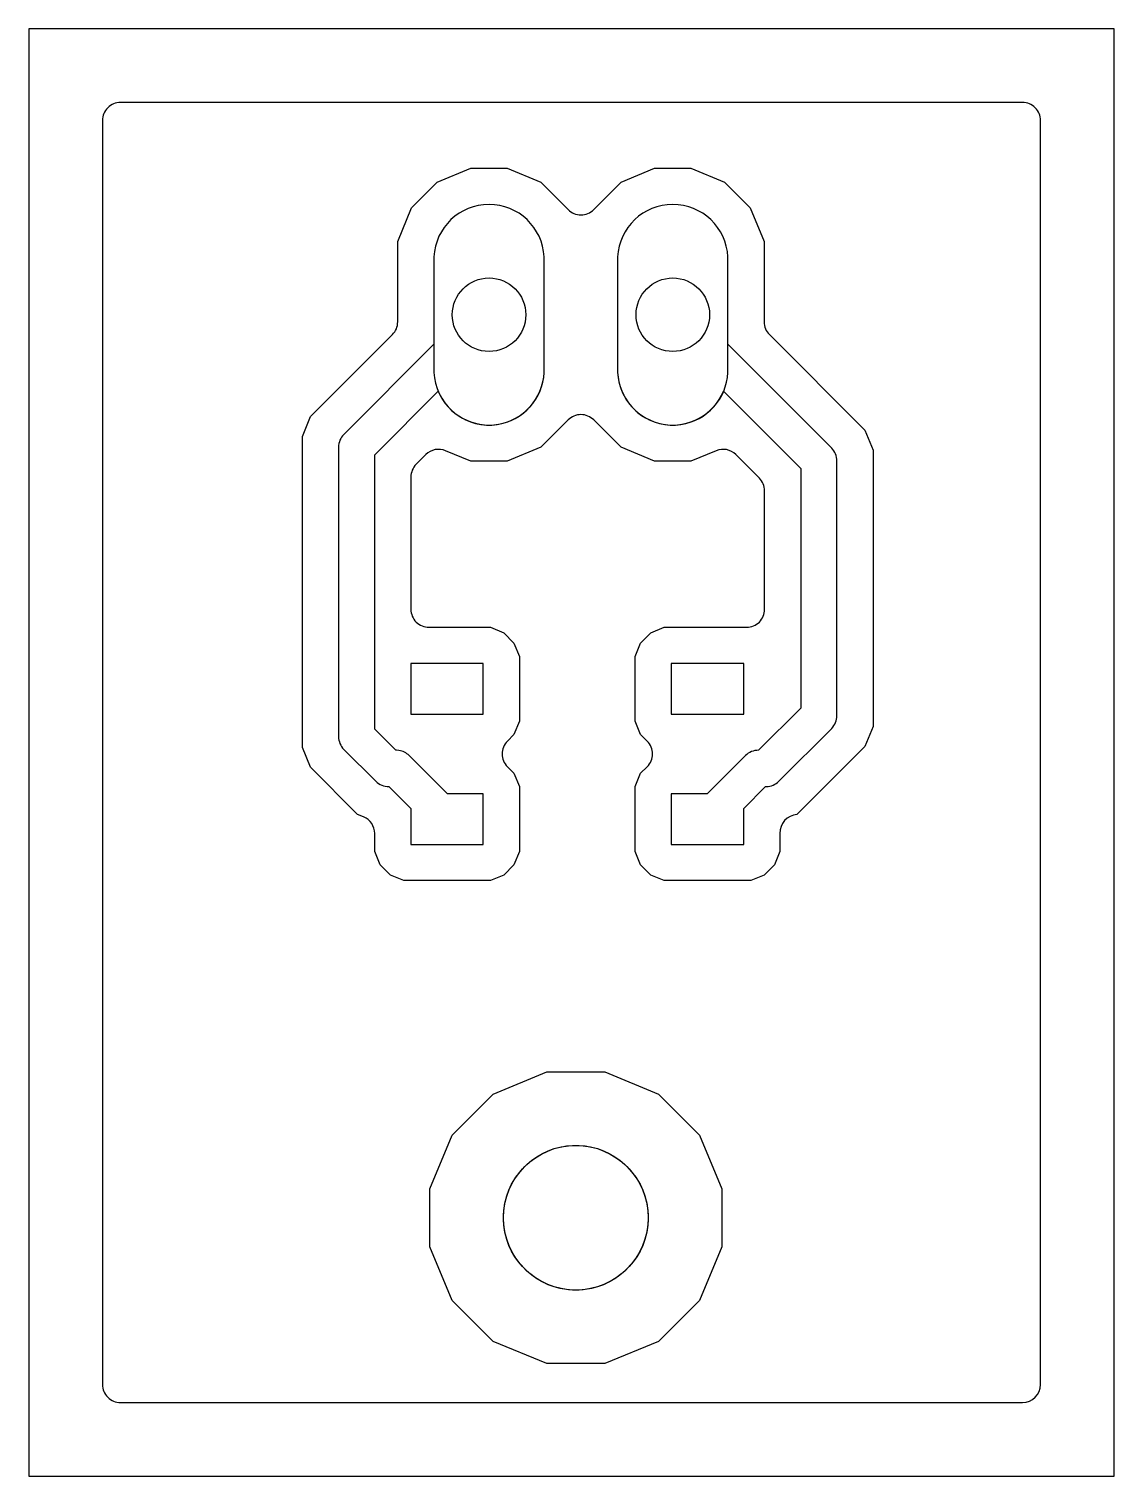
# Model space of a CAD drawing. Header units: millimetres. Extents: x 0 to 15, y 0 to 20.
import ezdxf

# ---------------------------------------------------------------- set-up
doc = ezdxf.new("R2010")
doc.units = ezdxf.units.MM

msp = doc.modelspace()

# ---------------------------------------------------------------- linework, layer by layer
at = {"layer": '16_copper'}
for points in [[(6.472, 14.533, 0.357806), (7.122, 15.251), (7.122, 16.849, 0.95208), (5.598, 16.849), (5.598, 15.251), (5.605, 15.176), (5.62, 15.103), (5.642, 15.031), (5.67, 14.962), (5.706, 14.896), (5.747, 14.834), (5.795, 14.776), (5.848, 14.723), (5.906, 14.675), (5.968, 14.634), (6.034, 14.598), (6.103, 14.57), (6.175, 14.548), (6.248, 14.533), (6.323, 14.526), (6.397, 14.526)], [(9.012, 14.533, 0.357806), (9.662, 15.251), (9.662, 16.849, 0.95208), (8.138, 16.849), (8.138, 15.251), (8.145, 15.176), (8.16, 15.103), (8.182, 15.031), (8.21, 14.962), (8.246, 14.896), (8.287, 14.834), (8.335, 14.776), (8.388, 14.723), (8.446, 14.675), (8.508, 14.634), (8.574, 14.598), (8.643, 14.57), (8.715, 14.548), (8.788, 14.533), (8.863, 14.526), (8.937, 14.526)]]:
    msp.add_lwpolyline(points, format="xyb", close=True, dxfattribs=at)
at = {"layer": '1_copper'}
for points in [[(13.735, 1.016, 0.412629), (13.984, 1.266), (13.984, 18.734, 0.414214), (13.734, 18.984), (1.266, 18.984, 0.414214), (1.016, 18.734), (1.016, 1.266, 0.414214), (1.266, 1.016), (13.734, 1.016)], [(5.181, 8.23), (4.997, 8.306), (4.856, 8.447), (4.78, 8.631), (4.78, 8.88, 0.30335), (4.626, 9.111), (4.544, 9.144), (3.894, 9.795), (3.78, 10.07), (3.78, 14.369), (3.894, 14.645), (5.025, 15.775, 0.198912), (5.098, 15.952), (5.098, 17.063), (5.29, 17.527), (5.645, 17.882), (6.109, 18.074), (6.611, 18.074), (7.075, 17.882), (7.453, 17.504, 0.414216), (7.807, 17.504), (8.185, 17.882), (8.649, 18.074), (9.151, 18.074), (9.615, 17.882), (9.97, 17.527), (10.162, 17.063), (10.162, 15.952, 0.198912), (10.235, 15.775), (11.556, 14.455), (11.67, 14.179), (11.67, 10.36), (11.556, 10.085), (10.616, 9.144, 0.398272), (10.38, 8.88), (10.38, 8.631), (10.304, 8.447), (10.163, 8.306), (9.979, 8.23), (8.781, 8.23), (8.597, 8.306), (8.456, 8.447), (8.38, 8.631), (8.38, 9.529), (8.456, 9.713), (8.546, 9.803, 0.414216), (8.546, 10.157), (8.456, 10.247), (8.38, 10.431), (8.38, 11.329), (8.456, 11.513), (8.597, 11.654), (8.781, 11.73), (9.92, 11.73, 0.414214), (10.17, 11.98), (10.17, 13.616, 0.19891), (10.097, 13.793), (9.773, 14.117, 0.303351), (9.5, 14.171), (9.151, 14.026), (8.649, 14.026), (8.185, 14.218), (7.807, 14.596, 0.414216), (7.453, 14.596), (7.075, 14.218), (6.611, 14.026), (6.109, 14.026), (5.76, 14.171, 0.303351), (5.487, 14.117), (5.353, 13.983, 0.19891), (5.28, 13.806), (5.28, 11.98, 0.414214), (5.53, 11.73), (6.379, 11.73), (6.563, 11.654), (6.704, 11.513), (6.78, 11.329), (6.78, 10.431), (6.704, 10.247), (6.614, 10.157, 0.414216), (6.614, 9.803), (6.704, 9.713), (6.78, 9.529), (6.78, 8.631), (6.704, 8.447), (6.563, 8.306), (6.379, 8.23)], [(6.28, 9.43), (5.784, 9.43), (5.257, 9.957, 0.163624), (5.114, 10.028), (5.08, 10.03), (5.073, 10.03), (4.78, 10.323), (4.78, 14.116), (5.657, 14.994, 0.79872), (7.122, 15.251), (7.122, 16.849, 0.95208), (5.598, 16.849), (5.598, 15.642), (4.353, 14.397, 0.198912), (4.28, 14.22), (4.28, 10.219, 0.198912), (4.353, 10.043), (4.793, 9.603, 0.206308), (4.976, 9.53), (5.28, 9.226), (5.28, 8.73), (6.28, 8.73)], [(9.88, 9.226), (10.184, 9.53, 0.007736), (10.193, 9.53), (10.195, 9.53, 0.194725), (10.367, 9.603), (11.097, 10.333, 0.198912), (11.17, 10.509), (11.17, 14.03, 0.198912), (11.097, 14.207), (9.662, 15.642), (9.662, 16.849, 0.95208), (8.138, 16.849), (8.138, 15.251, 0.79872), (9.603, 14.994), (10.67, 13.926), (10.67, 10.613), (10.087, 10.03, 0.206308), (9.903, 9.957), (9.376, 9.43), (8.88, 9.43), (8.88, 8.73), (9.88, 8.73)]]:
    msp.add_lwpolyline(points, format="xyb", close=True, dxfattribs=at)
for points in [[(6.28, 11.23), (5.28, 11.23), (5.28, 10.53), (6.28, 10.53)], [(9.88, 11.23), (8.88, 11.23), (8.88, 10.53), (9.88, 10.53)], [(7.159, 1.554), (6.418, 1.861), (5.851, 2.428), (5.544, 3.169), (5.544, 3.971), (5.851, 4.712), (6.418, 5.279), (7.159, 5.586), (7.961, 5.586), (8.702, 5.279), (9.269, 4.712), (9.576, 3.971), (9.576, 3.169), (9.269, 2.428), (8.702, 1.861), (7.961, 1.554)]]:
    msp.add_lwpolyline(points, close=True, dxfattribs=at)
at = {"layer": 'drills_NPTH'}
msp.add_circle((7.56, 3.57), 1, dxfattribs=at)
at = {"layer": 'drills_PTH'}
for centre in [(6.36, 16.05), (8.9, 16.05)]:
    msp.add_circle(centre, 0.508, dxfattribs=at)
at = {"layer": 'holes'}
msp.add_lwpolyline([(8.56, 3.526), (8.552, 3.439), (8.537, 3.353), (8.515, 3.269), (8.485, 3.187), (8.448, 3.108), (8.404, 3.032), (8.354, 2.961), (8.298, 2.894), (8.236, 2.832), (8.169, 2.776), (8.098, 2.726), (8.022, 2.682), (7.943, 2.645), (7.861, 2.615), (7.777, 2.593), (7.691, 2.578), (7.604, 2.57), (7.516, 2.57), (7.429, 2.578), (7.343, 2.593), (7.259, 2.615), (7.177, 2.645), (7.098, 2.682), (7.022, 2.726), (6.951, 2.776), (6.884, 2.832), (6.822, 2.894), (6.766, 2.961), (6.716, 3.032), (6.672, 3.108), (6.635, 3.187), (6.605, 3.269), (6.583, 3.353), (6.568, 3.439), (6.56, 3.526), (6.56, 3.614), (6.568, 3.701), (6.583, 3.787), (6.605, 3.871), (6.635, 3.953), (6.672, 4.032), (6.716, 4.108), (6.766, 4.179), (6.822, 4.246), (6.884, 4.308), (6.951, 4.364), (7.022, 4.414), (7.098, 4.458), (7.177, 4.495), (7.259, 4.525), (7.343, 4.547), (7.429, 4.562), (7.516, 4.57), (7.604, 4.57), (7.691, 4.562), (7.777, 4.547), (7.861, 4.525), (7.943, 4.495), (8.022, 4.458), (8.098, 4.414), (8.169, 4.364), (8.236, 4.308), (8.298, 4.246), (8.354, 4.179), (8.404, 4.108), (8.448, 4.032), (8.485, 3.953), (8.515, 3.871), (8.537, 3.787), (8.552, 3.701), (8.56, 3.614), (8.56, 3.526)], close=True, dxfattribs=at)
at = {"layer": 'outline'}
msp.add_lwpolyline([(0, 0), (15, 0), (15, 20), (0, 20), (0, 0)], close=True, dxfattribs=at)

doc.saveas('drawing.dxf')
